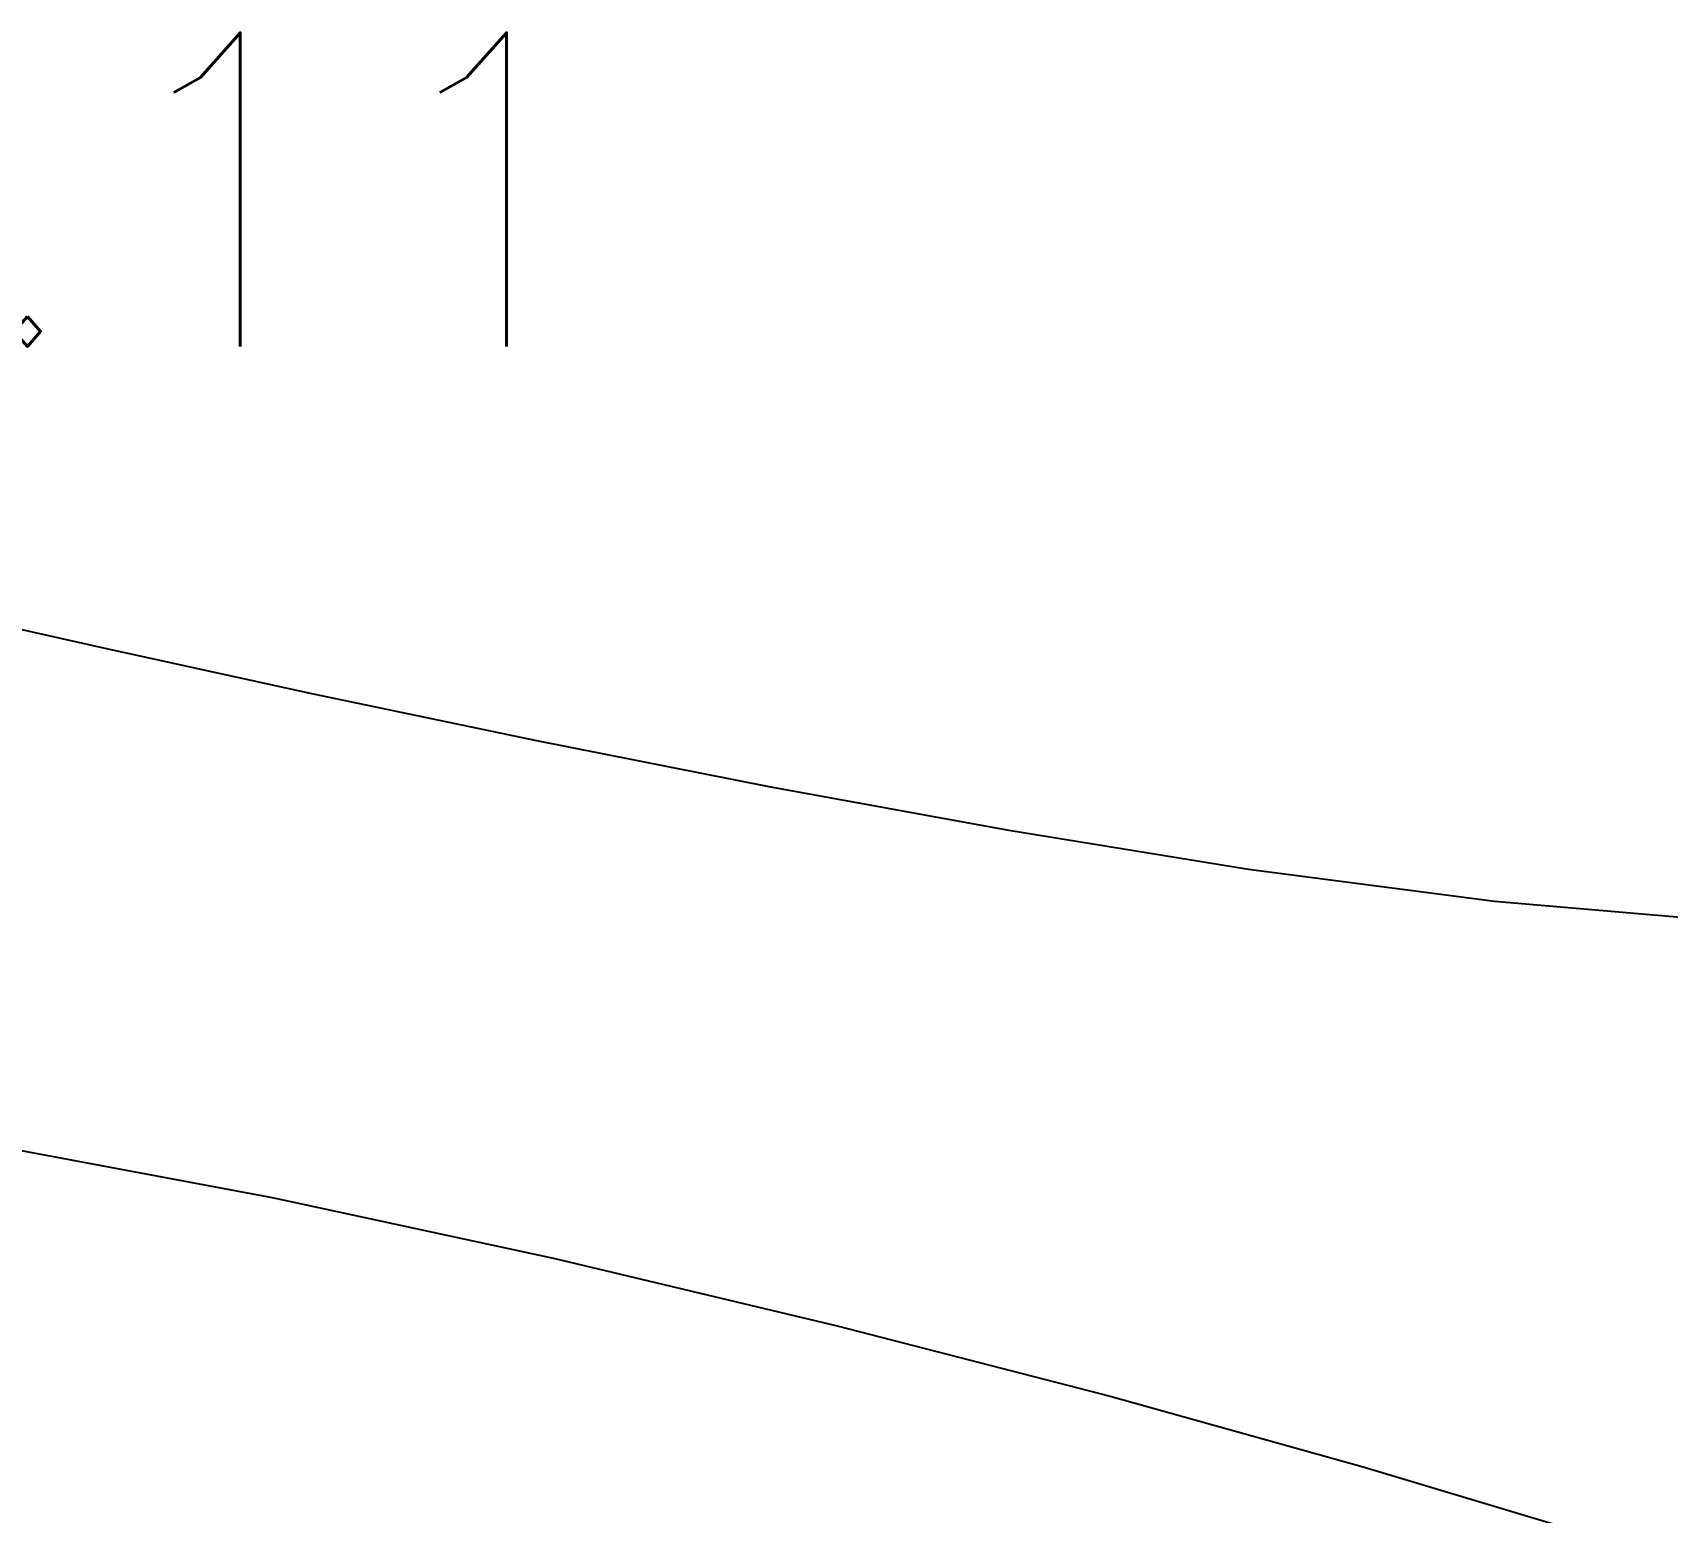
# Model space of a CAD drawing. Header units: millimetres. Extents: x 524954 to 526204, y 9523489 to 9524010.
# Drawn here: x 525887.03 to 525892.24, y 9523809.06 to 9523813.77 of the extents above; entities that cross this region are included whole.
import ezdxf

# ---------------------------------------------------------------- set-up
doc = ezdxf.new("R2010")
doc.units = ezdxf.units.MM
doc.header["$PDMODE"] = 32
doc.header["$PDSIZE"] = 0.5
for name, color, linetype in [('CN_01_00', 3, 'Continuous'), ('CN_10_00', 1, 'Continuous'), ('TopoAlt', 3, 'Continuous'), ('TOPOJIS', 7, 'Continuous')]:
    doc.layers.add(name, color=color, linetype=linetype)
doc.styles.add('Simplex 1.0', font='Simplex.shx', dxfattribs={"width": 0.99, "height": 1})

# ---------------------------------------------------------------- blocks, each defined once
blk = doc.blocks.new('TCPOINT M')
at = {"color": 0}
blk.add_point((0, 0), dxfattribs=at)
at = {"layer": 'TopoAlt', "style": 'Simplex 1.0', "width": 0.99}
blk.add_attdef('ALT', (0.15, 0.15), '', height=1, dxfattribs=at)

msp = doc.modelspace()

# ---------------------------------------------------------------- linework, layer by layer
at = {"layer": 'CN_01_00', "elevation": 301, "flags": 128}
msp.add_lwpolyline([(525886.6307, 9523811.9533), (525887.2552, 9523811.8126), (525887.9287, 9523811.6653), (525888.6408, 9523811.5162), (525889.3814, 9523811.3699), (525890.1402, 9523811.2313), (525890.9098, 9523811.1059), (525891.6937, 9523811.0037), (525892.498, 9523810.9355)], dxfattribs=at)
at = {"layer": 'CN_10_00', "elevation": 300, "flags": 128}
msp.add_lwpolyline([(525878.1508, 9523809.756), (525878.9101, 9523809.7275), (525879.6785, 9523809.7118), (525880.4272, 9523809.7141), (525881.1271, 9523809.7397), (525881.7495, 9523809.7938), (525882.2748, 9523809.8787), (525882.7227, 9523809.9854), (525883.1222, 9523810.1019), (525883.5025, 9523810.2164), (525883.8926, 9523810.3169), (525884.3216, 9523810.3915), (525884.8188, 9523810.4283), (525885.4132, 9523810.4154), (525886.1238, 9523810.3445), (525886.9292, 9523810.2222), (525887.7979, 9523810.0589), (525888.6984, 9523809.8648), (525889.5991, 9523809.6502), (525890.4686, 9523809.4255), (525891.2753, 9523809.2008), (525891.9878, 9523808.9866)], dxfattribs=at)

# ---------------------------------------------------------------- block references
at = {"layer": 'TOPOJIS'}
ref = msp.add_blockref('TCPOINT M', (525884.2097, 9523812.7231, 301.11), dxfattribs=at)
ref.add_attrib('ALT', '301.11', (525884.2597, 9523812.7731, 301.11), dxfattribs={"layer": 'TopoAlt', "height": 1, "style": 'Simplex 1.0', "width": 0.99})

doc.saveas('drawing.dxf')
